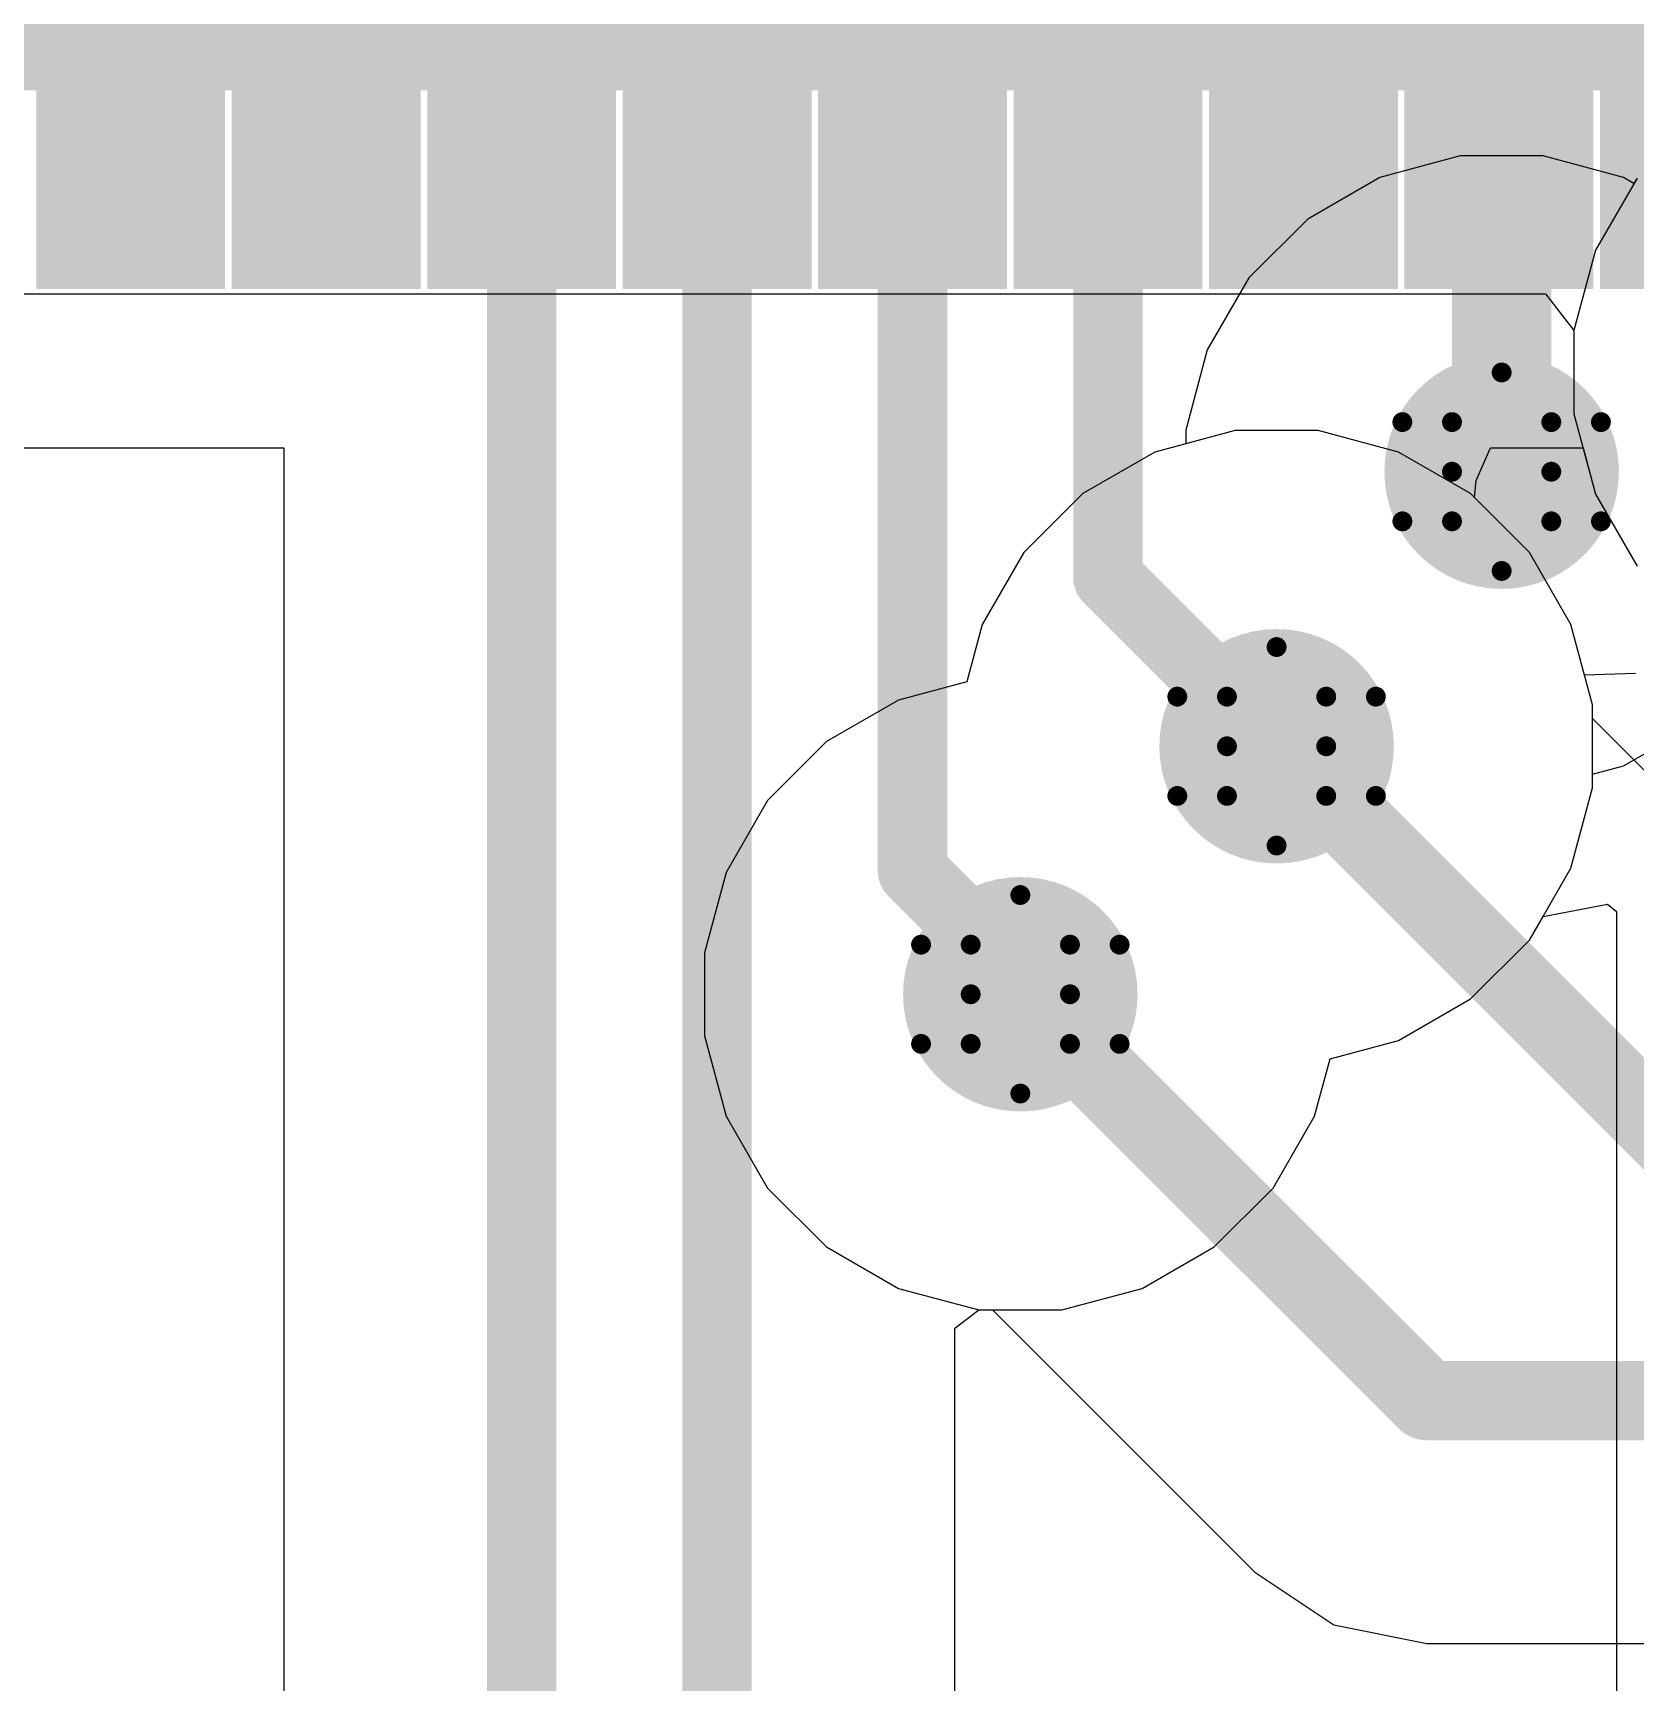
# Model space of a CAD drawing. Header units: inches. Extents: x -3 to 5437, y -3 to 5435.
# Drawn here: x 104.221 to 108.319, y 74.713 to 78.933 of the extents above; entities that cross this region are included whole.
import ezdxf

# ---------------------------------------------------------------- set-up
doc = ezdxf.new("R2010")
doc.units = ezdxf.units.IN
for name, color, linetype in [('Bottom Layer', 5, 'Continuous'), ('Bottom Solder', 6, 'Continuous'), ('Drill Drawing', 1, 'Continuous'), ('GND', 16, 'Continuous'), ('PWR', 76, 'Continuous'), ('Top Layer', 1, 'Continuous'), ('Top Paste', 8, 'Continuous'), ('Top Solder', 216, 'Continuous'), ('Via Holes', 16, 'Continuous')]:
    doc.layers.add(name, color=color, linetype=linetype)

# ---------------------------------------------------------------- blocks, each defined once
blk = doc.blocks.new('LQFP_144_20_20__162')
at = {"layer": 'Top Layer'}
for points in [[(-0.38999922, 9.89999925), (-0.3899992199999999, 11.45999867), (-0.1099997799999999, 11.45999867), (-0.1099997800000001, 9.89999925)], [(0.1099997799999999, 9.89999925), (0.1099997800000001, 11.45999867), (0.38999922, 11.45999867), (0.3899992199999999, 9.89999925)], [(0.6100013199999998, 9.89999925), (0.6100013200000001, 11.45999867), (0.89000076, 11.45999867), (0.89000076, 9.89999925)], [(1.11000032, 9.89999925), (1.11000032, 11.45999867), (1.38999976, 11.45999867), (1.38999976, 9.89999925)], [(1.60999932, 9.89999925), (1.60999932, 11.45999867), (1.88999876, 11.45999867), (1.88999876, 9.89999925)], [(2.11000086, 9.89999925), (2.11000086, 11.45999867), (2.3900003, 11.45999867), (2.3900003, 9.89999925)], [(2.60999986, 9.89999925), (2.60999986, 11.45999867), (2.8899993, 11.45999867), (2.8899993, 9.89999925)], [(3.1100014, 9.89999925), (3.1100014, 11.45999867), (3.390000839999999, 11.45999867), (3.390000839999999, 9.89999925)]]:
    blk.add_hatch(color=1, dxfattribs=at).paths.add_polyline_path(points)
at = {"layer": 'Top Paste'}
for points in [[(-0.38999922, 9.89999925), (-0.3899992199999999, 11.45999867), (-0.1099997799999999, 11.45999867), (-0.1099997800000001, 9.89999925)], [(0.1099997799999999, 9.89999925), (0.1099997800000001, 11.45999867), (0.38999922, 11.45999867), (0.3899992199999999, 9.89999925)], [(0.6100013199999998, 9.89999925), (0.6100013200000001, 11.45999867), (0.89000076, 11.45999867), (0.89000076, 9.89999925)], [(1.11000032, 9.89999925), (1.11000032, 11.45999867), (1.38999976, 11.45999867), (1.38999976, 9.89999925)], [(1.60999932, 9.89999925), (1.60999932, 11.45999867), (1.88999876, 11.45999867), (1.88999876, 9.89999925)], [(2.11000086, 9.89999925), (2.11000086, 11.45999867), (2.3900003, 11.45999867), (2.3900003, 9.89999925)], [(2.60999986, 9.89999925), (2.60999986, 11.45999867), (2.8899993, 11.45999867), (2.8899993, 9.89999925)], [(3.1100014, 9.89999925), (3.1100014, 11.45999867), (3.390000839999999, 11.45999867), (3.390000839999999, 9.89999925)]]:
    blk.add_hatch(color=8, dxfattribs=at).paths.add_polyline_path(points)
at = {"layer": 'Top Solder'}
for points in [[(-0.49159922, 9.79839925), (-0.49159922, 11.56159867), (-0.008399779999999963, 11.56159867), (-0.008399780000000037, 9.79839925)], [(0.008399779999999963, 9.79839925), (0.008399780000000037, 11.56159867), (0.49159922, 11.56159867), (0.49159922, 9.79839925)], [(0.5084013199999999, 9.79839925), (0.5084013199999999, 11.56159867), (0.99160076, 11.56159867), (0.99160076, 9.79839925)], [(1.00840032, 9.79839925), (1.00840032, 11.56159867), (1.49159976, 11.56159867), (1.49159976, 9.79839925)], [(1.50839932, 9.79839925), (1.50839932, 11.56159867), (1.99159876, 11.56159867), (1.99159876, 9.79839925)], [(2.00840086, 9.79839925), (2.00840086, 11.56159867), (2.4916003, 11.56159867), (2.4916003, 9.79839925)], [(2.508399859999999, 9.79839925), (2.508399859999999, 11.56159867), (2.9915993, 11.56159867), (2.9915993, 9.79839925)], [(3.0084014, 9.79839925), (3.0084014, 11.56159867), (3.49160084, 11.56159867), (3.49160084, 9.79839925)], [(3.5084004, 9.79839925), (3.5084004, 11.56159867), (3.99159984, 11.56159867), (3.99159984, 9.79839925)]]:
    blk.add_hatch(color=216, dxfattribs=at).paths.add_polyline_path(points)

msp = doc.modelspace()

# ---------------------------------------------------------------- hatches: boundary and pattern name
at = {"layer": 'Bottom Layer'}
h = msp.add_hatch(color=5, dxfattribs=at)
edge = h.paths.add_edge_path()
edge.add_arc((107.97796032, 77.81030666), 0.2999994, 0, 360)
h = msp.add_hatch(color=5, dxfattribs=at)
edge = h.paths.add_edge_path()
edge.add_arc((107.40224392, 77.10762328), 0.2999994, 0, 360)
h = msp.add_hatch(color=5, dxfattribs=at)
edge = h.paths.add_edge_path()
edge.add_arc((106.74664452, 76.47295347999999), 0.2999994, 0, 360)
at = {"layer": 'Bottom Solder'}
h = msp.add_hatch(color=6, dxfattribs=at)
edge = h.paths.add_edge_path()
edge.add_arc((107.40224392, 77.10762328), 0.1499997, 0, 360)
h = msp.add_hatch(color=6, dxfattribs=at)
edge = h.paths.add_edge_path()
edge.add_arc((106.74664452, 76.47295347999999), 0.1499997, 0, 360)
at = {"layer": 'GND'}
h = msp.add_hatch(color=16, dxfattribs=at)
edge = h.paths.add_edge_path()
edge.add_arc((107.97796032, 77.81030666), 0.2999994, 0, 360)
h = msp.add_hatch(color=16, dxfattribs=at)
edge = h.paths.add_edge_path()
edge.add_arc((107.40224392, 77.10762328), 0.2999994, 0, 360)
h = msp.add_hatch(color=16, dxfattribs=at)
edge = h.paths.add_edge_path()
edge.add_arc((106.74664452, 76.47295347999999), 0.2999994, 0, 360)
at = {"layer": 'PWR'}
h = msp.add_hatch(color=76, dxfattribs=at)
edge = h.paths.add_edge_path()
edge.add_arc((107.97796032, 77.81030666), 0.2999994, 0, 360)
h = msp.add_hatch(color=76, dxfattribs=at)
edge = h.paths.add_edge_path()
edge.add_arc((107.40224392, 77.10762328), 0.2999994, 0, 360)
h = msp.add_hatch(color=76, dxfattribs=at)
edge = h.paths.add_edge_path()
edge.add_arc((106.74664452, 76.47295347999999), 0.2999994, 0, 360)
at = {"layer": 'Top Layer'}
h = msp.add_hatch(color=1, dxfattribs=at)
edge = h.paths.add_edge_path()
edge.add_arc((107.97796032, 77.81030666), 0.2999994, 0, 360)
h = msp.add_hatch(color=1, dxfattribs=at)
edge = h.paths.add_edge_path()
edge.add_arc((107.40224392, 77.10762328), 0.2999994, 0, 360)
h = msp.add_hatch(color=1, dxfattribs=at)
edge = h.paths.add_edge_path()
edge.add_arc((106.74664452, 76.47295347999999), 0.2999994, 0, 360)
at = {"layer": 'Top Solder'}
h = msp.add_hatch(color=216, dxfattribs=at)
edge = h.paths.add_edge_path()
edge.add_arc((107.40224392, 77.10762328), 0.1499997, 0, 360)
h = msp.add_hatch(color=216, dxfattribs=at)
edge = h.paths.add_edge_path()
edge.add_arc((106.74664452, 76.47295347999999), 0.1499997, 0, 360)
at = {"layer": 'Via Holes'}
h = msp.add_hatch(color=7, dxfattribs=at)
edge = h.paths.add_edge_path()
edge.add_arc((107.97796032, 77.81030666), 0.1499997, 0, 360)
h = msp.add_hatch(color=7, dxfattribs=at)
edge = h.paths.add_edge_path()
edge.add_arc((107.40224392, 77.10762328), 0.1499997, 0, 360)
h = msp.add_hatch(color=7, dxfattribs=at)
edge = h.paths.add_edge_path()
edge.add_arc((106.74664452, 76.47295347999999), 0.1499997, 0, 360)

# ---------------------------------------------------------------- linework, layer by layer
at = {"layer": 'Bottom Layer'}
for p, q in [((101.10527912, 78.26576168), (108.0905001, 78.26576168)), ((108.0905001, 78.26576168), (108.16283676, 78.17148957999999)), ((108.16283676, 78.17148957999999), (108.16283676, 77.95874171999999)), ((108.16283676, 77.95874171999999), (108.21790142, 77.75324047999999)), ((107.29586872, 77.91562268), (107.09036748, 77.86055802)), ((107.50861912, 77.91562268), (107.29586872, 77.91562268)), ((107.71412036, 77.86055802), (107.50861912, 77.91562268)), ((107.09036748, 77.86055802), (106.90612096, 77.75418282)), ((107.89836688, 77.75418282), (107.71412036, 77.86055802)), ((106.90612096, 77.75418282), (106.75568438, 77.60374623999999)), ((108.04880346, 77.60374623999999), (107.89836688, 77.75418282)), ((108.21790142, 77.75324047999999), (108.32427662, 77.56899395999999)), ((106.75568438, 77.60374623999999), (106.64930918, 77.41949971999999)), ((108.15517866, 77.41949971999999), (108.04880346, 77.60374623999999)), ((106.64930918, 77.41949971999999), (106.61001284, 77.2728452)), ((108.1899665, 77.2896727), (108.15517866, 77.41949971999999)), ((108.32030406, 77.2939399), (108.1899665, 77.2896727)), ((106.61001284, 77.2728452), (106.43476808, 77.22588822)), ((106.43476808, 77.22588822), (106.25052156, 77.11951302)), ((106.25052156, 77.11951302), (106.10008498, 76.96907644)), ((106.10008498, 76.96907644), (105.99370978, 76.78482991999999)), ((105.99370978, 76.78482991999999), (105.93864512, 76.57932867999999)), ((108.08385292, 76.67220886), (108.2483992, 76.70320702000001)), ((108.2483992, 76.70320702000001), (108.27188658, 76.68441356)), ((108.27188658, 76.68441356), (108.27188658, 73.74882634)), ((108.04880346, 76.61150031999999), (108.08385292, 76.67220886)), ((107.89836688, 76.46106373999999), (108.04880346, 76.61150031999999)), ((105.93864512, 76.57932867999999), (105.93864512, 76.36657828)), ((107.71412036, 76.35468854), (107.89836688, 76.46106373999999)), ((105.93864512, 76.36657828), (105.99370978, 76.16107704)), ((107.5388756, 76.30773156), (107.71412036, 76.35468854)), ((107.49957926, 76.16107704), (107.5388756, 76.30773156)), ((105.99370978, 76.16107704), (106.10008498, 75.97683052)), ((107.39320406, 75.97683052), (107.49957926, 76.16107704)), ((106.10008498, 75.97683052), (106.25052156, 75.82639393999999)), ((107.24276748, 75.82639393999999), (107.39320406, 75.97683052)), ((106.25052156, 75.82639393999999), (106.43476808, 75.72001873999999)), ((107.05852096, 75.72001873999999), (107.24276748, 75.82639393999999)), ((106.43476808, 75.72001873999999), (106.64026932, 75.66495408)), ((106.85301972, 75.66495408), (107.05852096, 75.72001873999999)), ((106.64026932, 75.66495408), (106.85301972, 75.66495408))]:
    msp.add_line(p, q, dxfattribs=at)
msp.add_lwpolyline([(100.76181524, 78.9132026, 0.254, 0.254, 0), (128.30373882, 78.9132026, 0.254, 0.254, 0)], format="xyseb", dxfattribs=at)
at = {"layer": 'Drill Drawing'}
for points in [[(107.85096032, 77.93730665999999, 0.0508, 0.0508, 0), (107.97796032, 78.06430665999999, 0.0508, 0.0508, 0)], [(107.97796032, 78.06430665999999, 0.0508, 0.0508, 0), (108.10496032, 77.93730665999999, 0.0508, 0.0508, 0)], [(107.72396032, 77.93730665999999, 0.0508, 0.0508, 0), (107.85096032, 77.81030666, 0.0508, 0.0508, 0)], [(107.72396032, 77.93730665999999, 0.0508, 0.0508, 0), (107.85096032, 77.93730665999999, 0.0508, 0.0508, 0)], [(108.10496032, 77.93730665999999, 0.0508, 0.0508, 0), (108.23196032, 77.93730665999999, 0.0508, 0.0508, 0)], [(108.10496032, 77.81030666, 0.0508, 0.0508, 0), (108.23196032, 77.93730665999999, 0.0508, 0.0508, 0)], [(107.72396032, 77.68330666, 0.0508, 0.0508, 0), (107.85096032, 77.81030666, 0.0508, 0.0508, 0)], [(108.10496032, 77.81030666, 0.0508, 0.0508, 0), (108.23196032, 77.68330666, 0.0508, 0.0508, 0)], [(107.72396032, 77.68330666, 0.0508, 0.0508, 0), (107.85096032, 77.68330666, 0.0508, 0.0508, 0)], [(107.85096032, 77.68330666, 0.0508, 0.0508, 0), (107.97796032, 77.55630666, 0.0508, 0.0508, 0)], [(107.97796032, 77.55630666, 0.0508, 0.0508, 0), (108.10496032, 77.68330666, 0.0508, 0.0508, 0)], [(108.10496032, 77.68330666, 0.0508, 0.0508, 0), (108.23196032, 77.68330666, 0.0508, 0.0508, 0)], [(107.27524392, 77.23462328, 0.0508, 0.0508, 0), (107.40224392, 77.36162327999999, 0.0508, 0.0508, 0)], [(107.40224392, 77.36162327999999, 0.0508, 0.0508, 0), (107.52924392, 77.23462328, 0.0508, 0.0508, 0)], [(107.14824392, 77.23462328, 0.0508, 0.0508, 0), (107.27524392, 77.10762328, 0.0508, 0.0508, 0)], [(107.14824392, 77.23462328, 0.0508, 0.0508, 0), (107.27524392, 77.23462328, 0.0508, 0.0508, 0)], [(107.52924392, 77.23462328, 0.0508, 0.0508, 0), (107.65624392, 77.23462328, 0.0508, 0.0508, 0)], [(107.52924392, 77.10762328, 0.0508, 0.0508, 0), (107.65624392, 77.23462328, 0.0508, 0.0508, 0)], [(107.14824392, 76.98062327999999, 0.0508, 0.0508, 0), (107.27524392, 77.10762328, 0.0508, 0.0508, 0)], [(107.52924392, 77.10762328, 0.0508, 0.0508, 0), (107.65624392, 76.98062327999999, 0.0508, 0.0508, 0)], [(107.14824392, 76.98062327999999, 0.0508, 0.0508, 0), (107.27524392, 76.98062327999999, 0.0508, 0.0508, 0)], [(107.27524392, 76.98062327999999, 0.0508, 0.0508, 0), (107.40224392, 76.85362328, 0.0508, 0.0508, 0)], [(107.40224392, 76.85362328, 0.0508, 0.0508, 0), (107.52924392, 76.98062327999999, 0.0508, 0.0508, 0)], [(107.52924392, 76.98062327999999, 0.0508, 0.0508, 0), (107.65624392, 76.98062327999999, 0.0508, 0.0508, 0)], [(106.61964452, 76.59995348, 0.0508, 0.0508, 0), (106.74664452, 76.72695347999999, 0.0508, 0.0508, 0)], [(106.74664452, 76.72695347999999, 0.0508, 0.0508, 0), (106.87364452, 76.59995348, 0.0508, 0.0508, 0)], [(106.49264452, 76.59995348, 0.0508, 0.0508, 0), (106.61964452, 76.47295347999999, 0.0508, 0.0508, 0)], [(106.49264452, 76.59995348, 0.0508, 0.0508, 0), (106.61964452, 76.59995348, 0.0508, 0.0508, 0)], [(106.87364452, 76.59995348, 0.0508, 0.0508, 0), (107.00064452, 76.59995348, 0.0508, 0.0508, 0)], [(106.87364452, 76.47295347999999, 0.0508, 0.0508, 0), (107.00064452, 76.59995348, 0.0508, 0.0508, 0)], [(106.49264452, 76.34595347999999, 0.0508, 0.0508, 0), (106.61964452, 76.47295347999999, 0.0508, 0.0508, 0)], [(106.87364452, 76.47295347999999, 0.0508, 0.0508, 0), (107.00064452, 76.34595347999999, 0.0508, 0.0508, 0)], [(106.49264452, 76.34595347999999, 0.0508, 0.0508, 0), (106.61964452, 76.34595347999999, 0.0508, 0.0508, 0)], [(106.61964452, 76.34595347999999, 0.0508, 0.0508, 0), (106.74664452, 76.21895348, 0.0508, 0.0508, 0)], [(106.74664452, 76.21895348, 0.0508, 0.0508, 0), (106.87364452, 76.34595347999999, 0.0508, 0.0508, 0)], [(106.87364452, 76.34595347999999, 0.0508, 0.0508, 0), (107.00064452, 76.34595347999999, 0.0508, 0.0508, 0)]]:
    msp.add_lwpolyline(points, format="xyseb", dxfattribs=at)
for points in [[(107.96526032, 78.06430665999999, 0.0254, 0.0254, 1), (107.99066032, 78.06430665999999, 0.0254, 0.0254, 1)], [(107.96526032, 78.06430665999999, 0.0254, 0.0254, 1), (107.99066032, 78.06430665999999, 0.0254, 0.0254, 1)], [(107.71126032, 77.93730665999999, 0.0254, 0.0254, 1), (107.73666032, 77.93730665999999, 0.0254, 0.0254, 1)], [(107.71126032, 77.93730665999999, 0.0254, 0.0254, 1), (107.73666032, 77.93730665999999, 0.0254, 0.0254, 1)], [(107.83826032, 77.93730665999999, 0.0254, 0.0254, 1), (107.86366032, 77.93730665999999, 0.0254, 0.0254, 1)], [(107.83826032, 77.93730665999999, 0.0254, 0.0254, 1), (107.86366032, 77.93730665999999, 0.0254, 0.0254, 1)], [(108.09226032, 77.93730665999999, 0.0254, 0.0254, 1), (108.11766032, 77.93730665999999, 0.0254, 0.0254, 1)], [(108.09226032, 77.93730665999999, 0.0254, 0.0254, 1), (108.11766032, 77.93730665999999, 0.0254, 0.0254, 1)], [(108.21926032, 77.93730665999999, 0.0254, 0.0254, 1), (108.24466032, 77.93730665999999, 0.0254, 0.0254, 1)], [(108.21926032, 77.93730665999999, 0.0254, 0.0254, 1), (108.24466032, 77.93730665999999, 0.0254, 0.0254, 1)], [(107.83826032, 77.81030666, 0.0254, 0.0254, 1), (107.86366032, 77.81030666, 0.0254, 0.0254, 1)], [(107.83826032, 77.81030666, 0.0254, 0.0254, 1), (107.86366032, 77.81030666, 0.0254, 0.0254, 1)], [(108.09226032, 77.81030666, 0.0254, 0.0254, 1), (108.11766032, 77.81030666, 0.0254, 0.0254, 1)], [(108.09226032, 77.81030666, 0.0254, 0.0254, 1), (108.11766032, 77.81030666, 0.0254, 0.0254, 1)], [(107.71126032, 77.68330666, 0.0254, 0.0254, 1), (107.73666032, 77.68330666, 0.0254, 0.0254, 1)], [(107.71126032, 77.68330666, 0.0254, 0.0254, 1), (107.73666032, 77.68330666, 0.0254, 0.0254, 1)], [(107.83826032, 77.68330666, 0.0254, 0.0254, 1), (107.86366032, 77.68330666, 0.0254, 0.0254, 1)], [(107.83826032, 77.68330666, 0.0254, 0.0254, 1), (107.86366032, 77.68330666, 0.0254, 0.0254, 1)], [(108.09226032, 77.68330666, 0.0254, 0.0254, 1), (108.11766032, 77.68330666, 0.0254, 0.0254, 1)], [(108.09226032, 77.68330666, 0.0254, 0.0254, 1), (108.11766032, 77.68330666, 0.0254, 0.0254, 1)], [(108.21926032, 77.68330666, 0.0254, 0.0254, 1), (108.24466032, 77.68330666, 0.0254, 0.0254, 1)], [(108.21926032, 77.68330666, 0.0254, 0.0254, 1), (108.24466032, 77.68330666, 0.0254, 0.0254, 1)], [(107.96526032, 77.55630666, 0.0254, 0.0254, 1), (107.99066032, 77.55630666, 0.0254, 0.0254, 1)], [(107.96526032, 77.55630666, 0.0254, 0.0254, 1), (107.99066032, 77.55630666, 0.0254, 0.0254, 1)], [(107.38954392, 77.36162327999999, 0.0254, 0.0254, 1), (107.41494392, 77.36162327999999, 0.0254, 0.0254, 1)], [(107.38954392, 77.36162327999999, 0.0254, 0.0254, 1), (107.41494392, 77.36162327999999, 0.0254, 0.0254, 1)], [(107.13554392, 77.23462328, 0.0254, 0.0254, 1), (107.16094392, 77.23462328, 0.0254, 0.0254, 1)], [(107.13554392, 77.23462328, 0.0254, 0.0254, 1), (107.16094392, 77.23462328, 0.0254, 0.0254, 1)], [(107.26254392, 77.23462328, 0.0254, 0.0254, 1), (107.28794392, 77.23462328, 0.0254, 0.0254, 1)], [(107.26254392, 77.23462328, 0.0254, 0.0254, 1), (107.28794392, 77.23462328, 0.0254, 0.0254, 1)], [(107.51654392, 77.23462328, 0.0254, 0.0254, 1), (107.54194392, 77.23462328, 0.0254, 0.0254, 1)], [(107.51654392, 77.23462328, 0.0254, 0.0254, 1), (107.54194392, 77.23462328, 0.0254, 0.0254, 1)], [(107.64354392, 77.23462328, 0.0254, 0.0254, 1), (107.66894392, 77.23462328, 0.0254, 0.0254, 1)], [(107.64354392, 77.23462328, 0.0254, 0.0254, 1), (107.66894392, 77.23462328, 0.0254, 0.0254, 1)], [(107.26254392, 77.10762328, 0.0254, 0.0254, 1), (107.28794392, 77.10762328, 0.0254, 0.0254, 1)], [(107.26254392, 77.10762328, 0.0254, 0.0254, 1), (107.28794392, 77.10762328, 0.0254, 0.0254, 1)], [(107.51654392, 77.10762328, 0.0254, 0.0254, 1), (107.54194392, 77.10762328, 0.0254, 0.0254, 1)], [(107.51654392, 77.10762328, 0.0254, 0.0254, 1), (107.54194392, 77.10762328, 0.0254, 0.0254, 1)], [(107.13554392, 76.98062327999999, 0.0254, 0.0254, 1), (107.16094392, 76.98062327999999, 0.0254, 0.0254, 1)], [(107.13554392, 76.98062327999999, 0.0254, 0.0254, 1), (107.16094392, 76.98062327999999, 0.0254, 0.0254, 1)], [(107.26254392, 76.98062327999999, 0.0254, 0.0254, 1), (107.28794392, 76.98062327999999, 0.0254, 0.0254, 1)], [(107.26254392, 76.98062327999999, 0.0254, 0.0254, 1), (107.28794392, 76.98062327999999, 0.0254, 0.0254, 1)], [(107.51654392, 76.98062327999999, 0.0254, 0.0254, 1), (107.54194392, 76.98062327999999, 0.0254, 0.0254, 1)], [(107.51654392, 76.98062327999999, 0.0254, 0.0254, 1), (107.54194392, 76.98062327999999, 0.0254, 0.0254, 1)], [(107.64354392, 76.98062327999999, 0.0254, 0.0254, 1), (107.66894392, 76.98062327999999, 0.0254, 0.0254, 1)], [(107.64354392, 76.98062327999999, 0.0254, 0.0254, 1), (107.66894392, 76.98062327999999, 0.0254, 0.0254, 1)], [(107.38954392, 76.85362328, 0.0254, 0.0254, 1), (107.41494392, 76.85362328, 0.0254, 0.0254, 1)], [(107.38954392, 76.85362328, 0.0254, 0.0254, 1), (107.41494392, 76.85362328, 0.0254, 0.0254, 1)], [(106.73394452, 76.72695347999999, 0.0254, 0.0254, 1), (106.75934452, 76.72695347999999, 0.0254, 0.0254, 1)], [(106.73394452, 76.72695347999999, 0.0254, 0.0254, 1), (106.75934452, 76.72695347999999, 0.0254, 0.0254, 1)], [(106.47994452, 76.59995348, 0.0254, 0.0254, 1), (106.50534452, 76.59995348, 0.0254, 0.0254, 1)], [(106.47994452, 76.59995348, 0.0254, 0.0254, 1), (106.50534452, 76.59995348, 0.0254, 0.0254, 1)], [(106.60694452, 76.59995348, 0.0254, 0.0254, 1), (106.63234452, 76.59995348, 0.0254, 0.0254, 1)], [(106.60694452, 76.59995348, 0.0254, 0.0254, 1), (106.63234452, 76.59995348, 0.0254, 0.0254, 1)], [(106.86094452, 76.59995348, 0.0254, 0.0254, 1), (106.88634452, 76.59995348, 0.0254, 0.0254, 1)], [(106.86094452, 76.59995348, 0.0254, 0.0254, 1), (106.88634452, 76.59995348, 0.0254, 0.0254, 1)], [(106.98794452, 76.59995348, 0.0254, 0.0254, 1), (107.01334452, 76.59995348, 0.0254, 0.0254, 1)], [(106.98794452, 76.59995348, 0.0254, 0.0254, 1), (107.01334452, 76.59995348, 0.0254, 0.0254, 1)], [(106.60694452, 76.47295347999999, 0.0254, 0.0254, 1), (106.63234452, 76.47295347999999, 0.0254, 0.0254, 1)], [(106.60694452, 76.47295347999999, 0.0254, 0.0254, 1), (106.63234452, 76.47295347999999, 0.0254, 0.0254, 1)], [(106.86094452, 76.47295347999999, 0.0254, 0.0254, 1), (106.88634452, 76.47295347999999, 0.0254, 0.0254, 1)], [(106.86094452, 76.47295347999999, 0.0254, 0.0254, 1), (106.88634452, 76.47295347999999, 0.0254, 0.0254, 1)], [(106.47994452, 76.34595347999999, 0.0254, 0.0254, 1), (106.50534452, 76.34595347999999, 0.0254, 0.0254, 1)], [(106.47994452, 76.34595347999999, 0.0254, 0.0254, 1), (106.50534452, 76.34595347999999, 0.0254, 0.0254, 1)], [(106.60694452, 76.34595347999999, 0.0254, 0.0254, 1), (106.63234452, 76.34595347999999, 0.0254, 0.0254, 1)], [(106.60694452, 76.34595347999999, 0.0254, 0.0254, 1), (106.63234452, 76.34595347999999, 0.0254, 0.0254, 1)], [(106.86094452, 76.34595347999999, 0.0254, 0.0254, 1), (106.88634452, 76.34595347999999, 0.0254, 0.0254, 1)], [(106.86094452, 76.34595347999999, 0.0254, 0.0254, 1), (106.88634452, 76.34595347999999, 0.0254, 0.0254, 1)], [(106.98794452, 76.34595347999999, 0.0254, 0.0254, 1), (107.01334452, 76.34595347999999, 0.0254, 0.0254, 1)], [(106.98794452, 76.34595347999999, 0.0254, 0.0254, 1), (107.01334452, 76.34595347999999, 0.0254, 0.0254, 1)], [(106.73394452, 76.21895348, 0.0254, 0.0254, 1), (106.75934452, 76.21895348, 0.0254, 0.0254, 1)], [(106.73394452, 76.21895348, 0.0254, 0.0254, 1), (106.75934452, 76.21895348, 0.0254, 0.0254, 1)]]:
    msp.add_lwpolyline(points, format="xyseb", close=True, dxfattribs=at)
at = {"layer": 'GND'}
for p, q in [((108.32427662, 78.56123988), (108.21790142, 78.37699336)), ((108.21790142, 78.37699336), (108.16283676, 78.17149212)), ((108.16283676, 78.17149212), (108.16283676, 77.95874171999999)), ((108.16283676, 77.95874171999999), (108.21790142, 77.75324047999999)), ((107.29586872, 77.91562268), (107.09036748, 77.86055802)), ((107.50861912, 77.91562268), (107.29586872, 77.91562268)), ((107.71412036, 77.86055802), (107.50861912, 77.91562268)), ((107.09036748, 77.86055802), (106.90612096, 77.75418282)), ((107.89836688, 77.75418282), (107.71412036, 77.86055802)), ((106.90612096, 77.75418282), (106.75568438, 77.60374623999999)), ((108.04880346, 77.60374623999999), (107.89836688, 77.75418282)), ((108.21790142, 77.75324047999999), (108.32427662, 77.56899395999999)), ((106.75568438, 77.60374623999999), (106.64930918, 77.41949971999999)), ((108.15517866, 77.41949971999999), (108.04880346, 77.60374623999999)), ((106.64930918, 77.41949971999999), (106.61001284, 77.2728452)), ((108.21024332, 77.21399848), (108.15517866, 77.41949971999999)), ((106.61001284, 77.2728452), (106.43476808, 77.22588822)), ((106.43476808, 77.22588822), (106.25052156, 77.11951302)), ((108.21024332, 77.17861628), (108.21024332, 77.21399848)), ((108.87129864, 76.51756096), (108.21024332, 77.17861628)), ((106.25052156, 77.11951302), (106.10008498, 76.96907644)), ((106.10008498, 76.96907644), (105.99370978, 76.78482991999999)), ((105.99370978, 76.78482991999999), (105.93864512, 76.57932867999999)), ((105.93864512, 76.57932867999999), (105.93864512, 76.36657828)), ((105.93864512, 76.36657828), (105.99370978, 76.16107704)), ((105.99370978, 76.16107704), (106.10008498, 75.97683052)), ((106.10008498, 75.97683052), (106.25052156, 75.82639393999999)), ((106.25052156, 75.82639393999999), (106.43476808, 75.72001873999999)), ((106.43476808, 75.72001873999999), (106.64026932, 75.66495408)), ((106.64026932, 75.66495408), (106.67565152, 75.66495408)), ((106.67565152, 75.66495408), (107.34689986, 74.9937032)), ((107.34689986, 74.9937032), (107.54854284, 74.8589689)), ((107.54854284, 74.8589689), (107.7863986, 74.81165632)), ((107.7863986, 74.81165632), (130.5608006, 74.81165632))]:
    msp.add_line(p, q, dxfattribs=at)
for points in [[(107.40224392, 77.10762328, 0.2032, 0.2032, 0), (108.61384932, 75.89601788, 0.2032, 0.2032, 0)], [(106.74664452, 76.47295347999999, 0.2032, 0.2032, 0), (107.7863986, 75.43319939999999, 0.2032, 0.2032, 0)], [(107.7863986, 75.43319939999999, 0.2032, 0.2032, 0), (138.1284131, 75.43319939999999, 0.2032, 0.2032, 0)]]:
    msp.add_lwpolyline(points, format="xyseb", dxfattribs=at)
for points in [[(107.35144392, 77.10762328, 0.1016, 0.1016, 1), (107.45304392, 77.10762328, 0.1016, 0.1016, 1)], [(106.69584452, 76.47295347999999, 0.1016, 0.1016, 1), (106.79744452, 76.47295347999999, 0.1016, 0.1016, 1)], [(107.7355986, 75.43319939999999, 0.1016, 0.1016, 1), (107.8371986, 75.43319939999999, 0.1016, 0.1016, 1)], [(107.7355986, 75.43319939999999, 0.1016, 0.1016, 1), (107.8371986, 75.43319939999999, 0.1016, 0.1016, 1)]]:
    msp.add_lwpolyline(points, format="xyseb", close=True, dxfattribs=at)
at = {"layer": 'PWR'}
for p, q in [((107.87158512, 78.61830606), (107.66608388, 78.5632414)), ((108.08433552, 78.61830606), (107.87158512, 78.61830606)), ((108.28983676, 78.5632414), (108.08433552, 78.61830606)), ((107.66608388, 78.5632414), (107.48183736, 78.4568662)), ((108.31653216, 78.54782868), (108.28983676, 78.5632414)), ((108.32427662, 78.56123988), (108.31653216, 78.54782868)), ((107.48183736, 78.4568662), (107.33140078, 78.30642962)), ((107.33140078, 78.30642962), (107.22502558, 78.1221831)), ((107.22502558, 78.1221831), (107.16996092, 77.91668186)), ((107.16996092, 77.91668186), (107.16996092, 77.88188639999998)), ((107.16996092, 77.88188639999998), (107.09036748, 77.86055802)), ((107.09036748, 77.86055802), (106.90612096, 77.75418282)), ((106.90612096, 77.75418282), (106.75568438, 77.60374623999999)), ((106.75568438, 77.60374623999999), (106.64930918, 77.41949971999999)), ((106.64930918, 77.41949971999999), (106.61001284, 77.2728452)), ((106.61001284, 77.2728452), (106.43476808, 77.22588822)), ((106.43476808, 77.22588822), (106.25052156, 77.11951302)), ((108.28983676, 77.05737192), (108.47408328, 77.16374712)), ((106.25052156, 77.11951302), (106.10008498, 76.96907644)), ((108.21024332, 77.03604354), (108.28983676, 77.05737192)), ((108.21024332, 77.00124808), (108.21024332, 77.03604354)), ((108.15517866, 76.79574683999999), (108.21024332, 77.00124808)), ((106.10008498, 76.96907644), (105.99370978, 76.78482991999999)), ((105.99370978, 76.78482991999999), (105.93864512, 76.57932867999999)), ((108.04880346, 76.61150031999999), (108.15517866, 76.79574683999999)), ((107.89836688, 76.46106373999999), (108.04880346, 76.61150031999999)), ((105.93864512, 76.57932867999999), (105.93864512, 76.36657828)), ((107.71412036, 76.35468854), (107.89836688, 76.46106373999999)), ((105.93864512, 76.36657828), (105.99370978, 76.16107704)), ((107.5388756, 76.30773156), (107.71412036, 76.35468854)), ((107.49957926, 76.16107704), (107.5388756, 76.30773156)), ((105.99370978, 76.16107704), (106.10008498, 75.97683052)), ((107.39320406, 75.97683052), (107.49957926, 76.16107704)), ((106.10008498, 75.97683052), (106.25052156, 75.82639393999999)), ((107.24276748, 75.82639393999999), (107.39320406, 75.97683052)), ((106.25052156, 75.82639393999999), (106.43476808, 75.72001873999999)), ((107.05852096, 75.72001873999999), (107.24276748, 75.82639393999999)), ((106.43476808, 75.72001873999999), (106.64026932, 75.66495408)), ((106.85301972, 75.66495408), (107.05852096, 75.72001873999999)), ((106.64026932, 75.66495408), (106.85301972, 75.66495408))]:
    msp.add_line(p, q, dxfattribs=at)
at = {"layer": 'Top Layer'}
for p, q in [((101.12485236, 77.87127428), (104.86224392, 77.87127428)), ((104.86224392, 77.87127428), (104.86224392, 71.77759837999999)), ((107.91308364, 77.78784035999999), (107.94956058, 77.87127428)), ((107.94956058, 77.87127428), (108.18627334, 77.87127428)), ((108.18627334, 77.87127428), (108.21790142, 77.75324047999999)), ((107.90827542, 77.74427427999998), (107.91308364, 77.78784035999999)), ((108.04880346, 77.60374623999999), (107.90827542, 77.74427427999998)), ((108.21790142, 77.75324047999999), (108.32427662, 77.56899395999999)), ((108.15517866, 77.41949971999999), (108.04880346, 77.60374623999999)), ((108.21024332, 77.21399848), (108.15517866, 77.41949971999999)), ((108.21024332, 77.00124808), (108.21024332, 77.21399848)), ((108.15517866, 76.79574683999999), (108.21024332, 77.00124808)), ((108.04880346, 76.61150031999999), (108.15517866, 76.79574683999999)), ((107.89836688, 76.46106373999999), (108.04880346, 76.61150031999999)), ((107.71412036, 76.35468854), (107.89836688, 76.46106373999999)), ((107.5388756, 76.30773156), (107.71412036, 76.35468854)), ((107.49957926, 76.16107704), (107.5388756, 76.30773156)), ((107.39320406, 75.97683052), (107.49957926, 76.16107704)), ((107.24276748, 75.82639393999999), (107.39320406, 75.97683052)), ((107.05852096, 75.72001873999999), (107.24276748, 75.82639393999999)), ((106.85301972, 75.66495408), (107.05852096, 75.72001873999999)), ((106.57943124, 75.61826888), (106.64027186, 75.66495408)), ((106.64027186, 75.66495408), (106.85301972, 75.66495408)), ((106.57943124, 71.07123707999999), (106.57943124, 75.61826888))]:
    msp.add_line(p, q, dxfattribs=at)
for points in [[(107.97796032, 77.81030666, 0.254, 0.254, 0), (107.97796032, 79.15215056, 0.254, 0.254, 0)], [(105.47083808, 71.525511, 0.1778, 0.1778, 0), (105.47083808, 79.15927271999999, 0.1778, 0.1778, 0)], [(105.97083708, 71.07123707999999, 0.1778, 0.1778, 0), (105.97083708, 79.15927271999999, 0.1778, 0.1778, 0)], [(106.47083608, 76.78820812, 0.1778, 0.1778, 0), (106.47083608, 79.15927271999999, 0.1778, 0.1778, 0)], [(106.97083762, 77.53902958, 0.1778, 0.1778, 0), (106.97083762, 79.15927271999999, 0.1778, 0.1778, 0)], [(106.97083762, 77.53902958, 0.1778, 0.1778, 0), (107.40224392, 77.10762328, 0.1778, 0.1778, 0)], [(106.47083608, 76.78820812, 0.1778, 0.1778, 0), (106.74664452, 76.51239968, 0.1778, 0.1778, 0)], [(106.74664452, 76.47295347999999, 0.1778, 0.1778, 0), (106.74664452, 76.51239968, 0.1778, 0.1778, 0)]]:
    msp.add_lwpolyline(points, format="xyseb", dxfattribs=at)
for points in [[(107.91446032, 77.81030666, 0.127, 0.127, 1), (108.04146032, 77.81030666, 0.127, 0.127, 1)], [(106.92638762, 77.53902958, 0.08889999999999999, 0.08889999999999999, 1), (107.01528762, 77.53902958, 0.08889999999999999, 0.08889999999999999, 1)], [(106.92638762, 77.53902958, 0.08889999999999999, 0.08889999999999999, 1), (107.01528762, 77.53902958, 0.08889999999999999, 0.08889999999999999, 1)], [(107.35779392, 77.10762328, 0.08889999999999999, 0.08889999999999999, 1), (107.44669392, 77.10762328, 0.08889999999999999, 0.08889999999999999, 1)], [(106.42638608, 76.78820812, 0.08889999999999999, 0.08889999999999999, 1), (106.51528608, 76.78820812, 0.08889999999999999, 0.08889999999999999, 1)], [(106.42638608, 76.78820812, 0.08889999999999999, 0.08889999999999999, 1), (106.51528608, 76.78820812, 0.08889999999999999, 0.08889999999999999, 1)], [(106.70219452, 76.51239968, 0.08889999999999999, 0.08889999999999999, 1), (106.79109452, 76.51239968, 0.08889999999999999, 0.08889999999999999, 1)], [(106.70219452, 76.51239968, 0.08889999999999999, 0.08889999999999999, 1), (106.79109452, 76.51239968, 0.08889999999999999, 0.08889999999999999, 1)], [(106.70219452, 76.47295347999999, 0.08889999999999999, 0.08889999999999999, 1), (106.79109452, 76.47295347999999, 0.08889999999999999, 0.08889999999999999, 1)]]:
    msp.add_lwpolyline(points, format="xyseb", close=True, dxfattribs=at)

# ---------------------------------------------------------------- block references
msp.add_blockref('LQFP_144_20_20__162', (104.72083704, 68.47927376))

doc.saveas('drawing.dxf')
